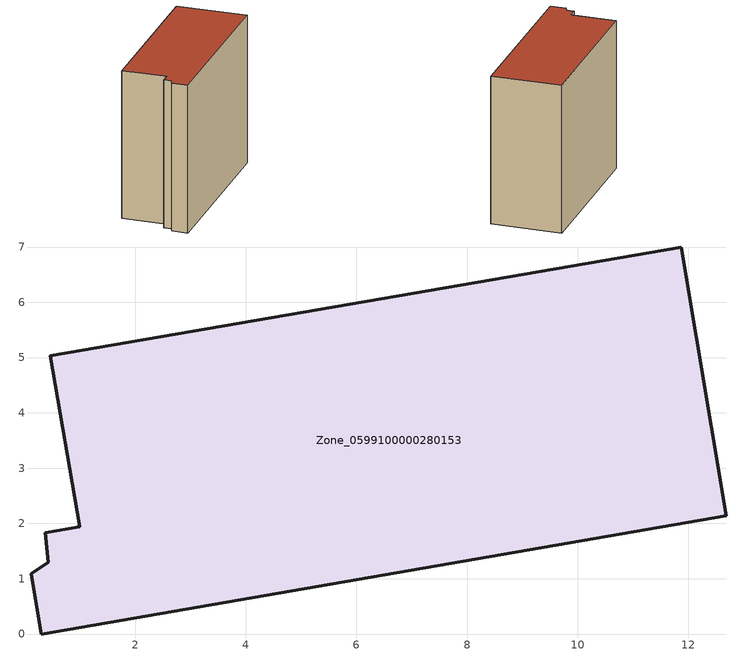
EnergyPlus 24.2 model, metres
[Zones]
Zone_0599100000280153
 floor ground (C_G): 0.37,1.83 0.99,1.94 0.46,5.03 11.87,7 12.69,2.14 0.3,0 0.12,1.09 0.42,1.3 z0
 wall outside (C_F): 0.3,0 12.69,2.14 11.87,7 0.46,5.03 0.99,1.94 0.37,1.83 0.42,1.3 0.12,1.09 0.3,0 z0:10.6
 roof outside (C_R): 0.99,1.94 0.37,1.83 0.42,1.3 0.12,1.09 0.3,0 12.69,2.14 11.87,7 0.46,5.03 z10.6
[BUILDING]
Pand.0599100000280153: North Axis=0; Terrain=City; Loads Convergence Tolerance Value=0.04; Temperature Convergence Tolerance Value=0.4; Solar Distribution=FullExterior; Maximum Number of Warmup Days=25; Minimum Number of Warmup Days=1
[Site:Location]
Rotterdam.The.Hague.AP_ZH_NLD Design_Conditions: Latitude=51.96; Longitude=4.45; Time Zone=1; Elevation=-4.5
[SITE:GROUNDTEMPERATURE:BUILDINGSURFACE]
18, 18, 18, 18, 18, 18, 18, 18, 18, 18, 18, 18
[MATERIAL] Thermal Absorptance=0.9; Solar Absorptance=0.7; Visible Absorptance=0.7
Name | Roughness | Thickness | Conductivity | Density | Specific Heat
G.TI.1946 | MediumSmooth | 0.15 | 1 | 540 | 1210
F.TI.1946 | Rough | 0.3 | 0.857143 | 1920 | 840
R.TI.1946 | MediumRough | 0.2 | 0.1 | 1500 | 1000
[CONSTRUCTION]
C_G: G.TI.1946
C_F: F.TI.1946
C_R: R.TI.1946
[ZONE]
Zone_0599100000280153: Type=1; Multiplier=1; Ceiling Height=Autocalculate; Volume=Autocalculate; Floor Area=autocalculate; Part of Total Floor Area=Yes
[ZONEINFILTRATION:DESIGNFLOWRATE]
Infil_Zone_0599100000280153: Zone or ZoneList or Space or SpaceList=Zone_0599100000280153; Schedule=AlwaysOn; Design Flow Rate Calculation Method=Flow/Area; Flow Rate per Floor Area=0.003; Constant Term Coefficient=1; Temperature Term Coefficient=0; Velocity Term Coefficient=0; Velocity Squared Term Coefficient=0
[HVACTEMPLATE:ZONE:IDEALLOADSAIRSYSTEM]
Zone_0599100000280153: Maximum Heating Supply Air Temperature=50; Minimum Cooling Supply Air Temperature=13; Maximum Heating Supply Air Humidity Ratio=0.0156; Minimum Cooling Supply Air Humidity Ratio=0.0077; Heating Limit=NoLimit; Cooling Limit=NoLimit; Dehumidification Control Type=ConstantSensibleHeatRatio; Cooling Sensible Heat Ratio=0.7; Dehumidification Setpoint=60; Humidification Control Type=None; Humidification Setpoint=30; Outdoor Air Method=None; Outdoor Air Flow Rate per Person=0.00944; Outdoor Air Flow Rate per Zone Floor Area=0; Outdoor Air Flow Rate per Zone=0; Demand Controlled Ventilation Type=None; Outdoor Air Economizer Type=NoEconomizer; Heat Recovery Type=None; Sensible Heat Recovery Effectiveness=0.7; Latent Heat Recovery Effectiveness=0.65
[ZONECONTROL:THERMOSTAT]
ThermostatControl_Zone_0599100000280153: Zone or ZoneList=Zone_0599100000280153; Control Type Schedule=DualSetpointControlType; Control 1=Thermostat_Zone_0599100000280153; Temperature Difference Between Cutout And Setpoint=0
[THERMOSTATSETPOINT:DUALSETPOINT]
Thermostat_Zone_0599100000280153: Heating Setpoint Temperature Schedule=HeatingSetpoint_Zone_0599100000280153; Cooling Setpoint Temperature Schedule=CoolingSetpoint_Zone_0599100000280153
[SCHEDULE:COMPACT]
HeatingSetpoint_Zone_0599100000280153: Through: 12/31, For: AllDays, Until: 24:00, 21
CoolingSetpoint_Zone_0599100000280153: Through: 12/31, For: AllDays, Until: 24:00, 24
DualSetpointControlType: Through: 12/31, For: AllDays, Until: 24:00, 4
AlwaysOn: Through: 12/31, For: AllDays, Until: 24:00, 1
